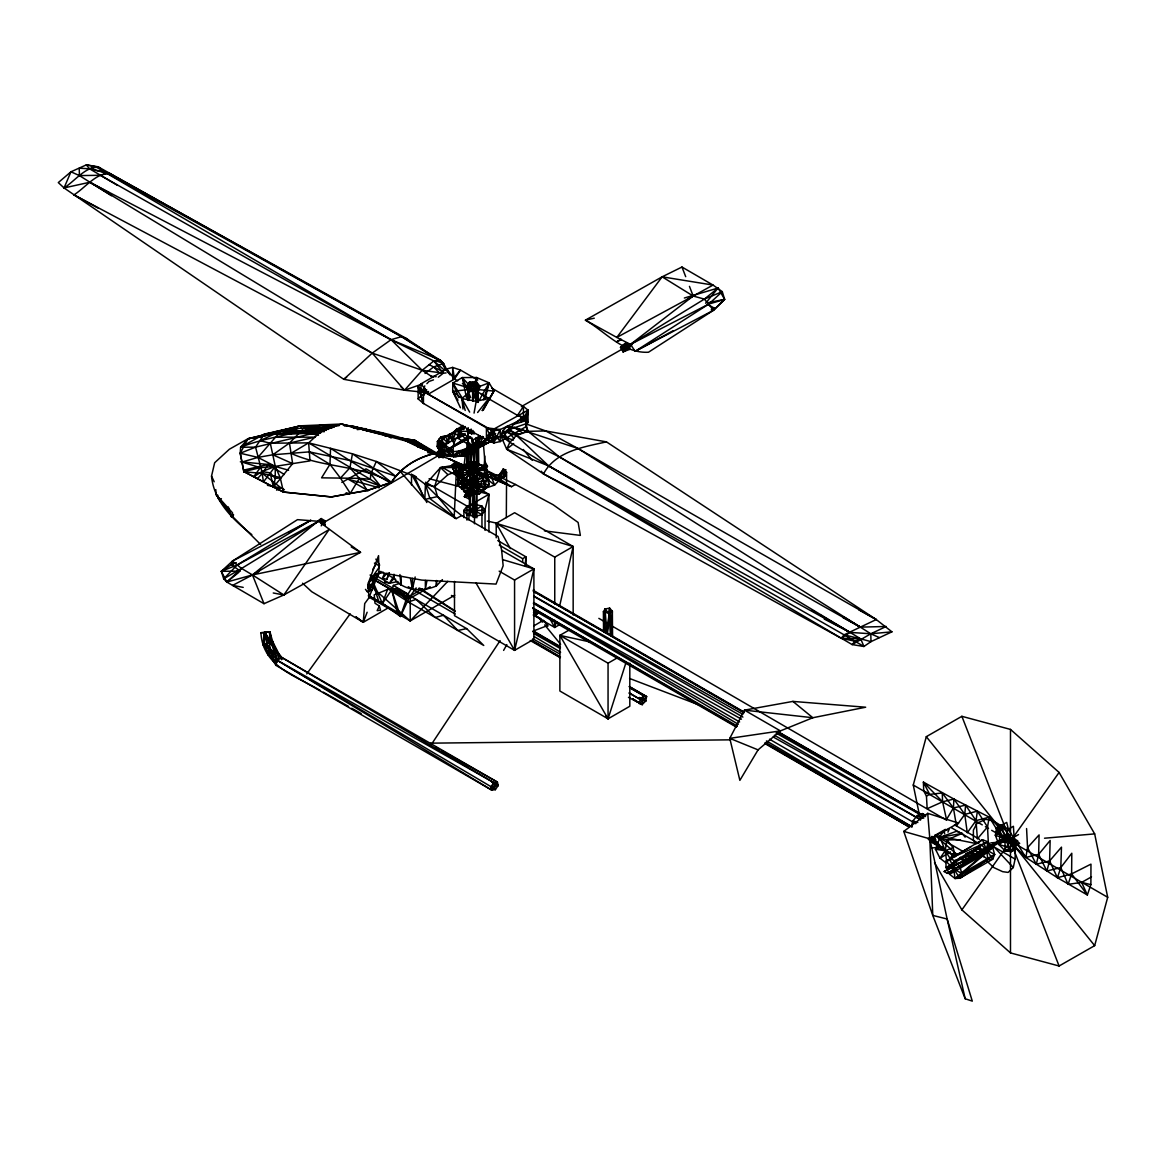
<?xml version="1.0" encoding="UTF-8"?>
<svg xmlns="http://www.w3.org/2000/svg" width="1166" height="1166" viewBox="0 0 1166 1166"><rect width="100%" height="100%" fill="white"/><g stroke="black" fill="none" stroke-linecap="round" stroke-linejoin="round"><path stroke-width="1.5" d="M485.056 530.37L485.056 510.373L481.952 506.059L474.475 504.266L466.983 506.059L463.893 510.373L466.983 514.702L474.475 516.494L474.475 510.373M472.624 400.885L472.667 390.114L467.93 385.611L466.283 386.208L468.076 391.426L468.921 400.157M472.857 516.917L473.09 467.858L477.229 469.111L476.879 517.806M506.321 517.675L506.598 472.274L503.231 469.213L498.975 475.16L499.077 480.436L494.573 485.114L486.237 487.956L479.459 493.903L470 494.238L464.403 496.658L469.534 499.165L468.878 519.774M465.045 426.494L448.283 435.734L441.171 436.842L442.06 440.311L442.001 448.968L440.588 452.204L441.302 453.312C448.342 458.063 457.101 456.227 465.001 455.862L498.465 436.521M1091.507 876.861L1081.64 882.4L1068.1 884.353L1071.612 873.902L1071.802 853.25L1060.798 867.548L1057.431 877.721L1087.368 894.978L1090.88 884.63L1090.968 864.137L1071.612 873.902L1057.431 877.721L1025.832 857.433L1015.892 847.274L1015.528 840.686L1025.832 857.433L1038.644 854.357L1050.143 840.482L1049.604 860.931L1046.835 871.017L1060.798 867.548L1061.483 847.143L1049.604 860.931L1036.297 864.268L1027.552 847.638L1026.576 828.56M466.983 442.584L466.633 463.951L468.266 467.449L474.3 468.382L478.716 465.846L477.069 462.363L477.288 444.523M477.812 401.745L478.016 385.698L476.865 382.463L469.344 382.317L466.283 386.208L480.173 386.471L478.162 391.514L477.623 402.241M468.164 443.809L468.266 467.449L477.069 462.363L477.36 444.188M477.987 402.416L478.016 385.698L473.002 382.331L467.93 385.611L467.697 399.865M460.439 407.75L452.685 391.31L452.831 383.046L462.275 377.58L476.603 377.507L489.108 382.827L493.947 391.076L483.336 410.111M473.279 516.902L474.46 448.152L469.723 448.691L470.743 515.387M491.95 388.249L523.432 406.424L528.038 410.184L525.443 417.807L521.173 422.179L527.498 419.964L525.443 417.807L521.246 418.215L521.173 422.179L513.74 424.249L502.4 437.323M473.221 401.06L473.454 390.348L477.113 386.806L476.865 382.463L469.344 382.317L467.93 385.611L467.989 400.157M1036.297 864.268L1038.644 854.357L1039.081 834.914L1027.552 847.638L1025.832 857.433M985.591 859.838L993.928 867.65L1002.658 871.672L1008.124 872.416L1013.283 867.533L1015.105 859.08L1015.397 847.303C1010.354 834.36 1000.515 820.66 985.591 819.363L976.962 823.313L973.391 830.134L973.391 839.855L975.009 842.624M457.553 484.808L458.559 469.184L487.038 474.125L488.889 480.144L457.553 484.808L458.559 469.184L462.1 465.482C470.117 461.911 481.004 462.508 486.761 469.752L487.038 474.125L483.496 477.827L477.083 479.867L469.184 491.513L461.838 489.035L457.553 484.808L472.798 471.647L484.225 465.744L486.761 469.752L488.977 485.012L484.852 489.195L477.608 491.571L469.184 491.513L469.519 479.722L476.078 463.587L487.475 466.283L485.799 470.306L484.225 465.744L484.794 456.052M454.172 517.66L456.606 465.409L455.177 462.013L451.475 465.657L455.6 474.533M458.559 469.184L461.576 475.757L484.852 489.195L487.038 474.125L488.977 485.012L457.451 479.94L458.836 473.542L486.761 469.752L484.59 475.903L461.838 489.035L462.917 474.285M475.349 517.675L477.229 469.111M302.533 583.219L311.701 591.687L363.267 622.294L364.71 603.565L368.806 598.012L368.398 582.869L379.023 572.215L421.771 580.1L496.046 584.093L503.158 565.758L501.569 549.638L498.071 536.52L461.649 515.561L456.168 518.637L424.818 499.427L425.43 484.458L440.5 467.581L460.279 464.126L484.502 469.446L515.459 484.488L553.136 504.732L578.132 522.47L580.362 535.413L544.391 530.836M603.944 631.943L605.008 609.046L609.585 608.113L612.354 611.217L612.558 636.694M611.203 635.878L612.354 611.217L608.769 613.287L603.39 611.698L605.008 609.046L608.769 613.287L610.547 635.936M493.276 432.499C482.228 443.036 469.65 455.615 453.691 456.635L453.151 450.98L444.946 444.931L436.55 452.947L438.941 457.582L444.654 455.265L444.946 444.931L437.454 441.52L441.171 436.842L448.283 435.734L462.815 425.357M470.364 445.164L471.035 461.415L474.3 468.382L475.83 437.993M457.451 479.94L461.576 475.757L462.1 465.482L483.496 477.827L484.852 489.195M988.506 846.035L987.515 826.971L977.385 811.142L964.778 814.378L956.455 825.79L953.438 807.98L953.905 799.045L923.385 782.109L923.734 790.971L926.445 796.072L927.174 808.694L942.594 801.8L953.905 799.045L989.234 817.162L999.175 827.321L999.539 833.909L989.234 817.162L976 820.631L967.27 832.772L964.778 814.378L965.608 805.094L953.438 807.98L946.515 819.479L942.594 801.8L942.245 792.967L929.652 794.381L926.445 796.072M277.114 662.521L269.871 655.744L264.493 632.147L265.454 632.278L269.04 642.072L270.92 652.144L275.934 665.349L263.283 644.871L263.939 632.672L270.016 631.841C272.407 642.889 278.31 653.776 275.934 665.349L491.79 790.14L495.39 789.571L498.188 785.549L497.386 782.08L282.055 657.624L269.04 642.072L263.939 632.672L260.907 632.715C262.816 666.646 294.881 675.376 320.14 690.374M475.407 398.859L476.603 377.507L472.711 389.065L461.911 398.539L463.004 409.062M417.209 446.418L438.343 455.294C410.038 435.559 374.242 431.639 341.274 424.03L321.131 431.464L255.573 447.146L240.619 447.248C266.533 436.929 294.779 434.845 320.839 424.92L331.202 427.747L290.596 428.52L247.95 438.78L240.619 447.248L240.225 453.239L243.825 471.574L283.469 492.067L331.392 496.92L367.29 490.492L391.397 482.403C401.629 466.866 418.594 456.387 436.827 453.137L438.343 455.294L408.698 441.71L341.274 424.03L300.42 425.823L247.95 438.78L229.396 449.216L214.661 462.742L211.527 476.107C213.786 501.293 233.113 519.817 251.827 534.626M525.166 565.641L525.91 556.809L497.78 540.572M607.122 633.094L609.585 608.113L612.398 636.723M607.486 633.313L609.585 608.113M453.151 450.98L452.729 455.717L449.697 456.125L449.887 447.773L441.302 453.312L438.941 457.582L444.654 450.644C458.865 454.142 472.07 447.686 480.756 436.594M478.556 444.086L478.716 465.846L466.633 463.951L471.035 461.415L472.536 445.193M476.515 401.92L478.016 385.698L467.93 385.611L468.105 400.477M436.842 580.595L436.332 585.959C422.675 592.051 404.034 591.133 394.225 578.715L393.962 574.24M281.808 659.533L272.625 641.504L263.283 644.871L269.04 642.072L270.016 631.841L260.907 632.715M469.534 499.165L470.933 490.478L468.047 488.481L464.403 496.658L471.487 494.952L469.534 499.165L466.225 492.256L463.762 491.484L461.605 484.094L451.475 465.657L458.85 463.879L460.701 467.377L470.437 472.973L498.975 475.16L504.251 476.821L506.335 475.466L503.231 469.213L499.077 480.436L490.463 474.533L494.573 485.114L480.29 473.294L461.605 484.094L479.459 493.903L463.762 491.484L475.466 494.093L466.225 492.256L471.487 494.952L466.458 492.62L468.047 488.481L470 494.238L466.458 492.62L464.403 496.658M453.02 450.295L453.836 443.269L455.95 438.766M461.678 484.429L465.394 454.784L463.937 450.309L468.397 447.321L474.926 450.12L472.9 444.712L463.937 450.309L461.27 455.877L449.697 456.125M525.91 426.727L525.443 417.807L500.185 429.554L500.185 441.579L491.775 430.225L423.447 391.441L423.447 403.465L418.157 386.893L423.447 391.441L486.426 427.791L486.426 439.815L493.757 442.934L500.185 441.579L525.91 426.727L528.038 410.184L491.775 430.225L486.426 439.815L423.447 403.465L418.157 398.918L418.157 386.893L420.999 383.847L446.724 368.981L452.685 367.421L460.468 370.059L477.783 380.058M497.969 437.891L481.835 446.141L472.9 444.712L470.408 452.714L467.187 453.21L465.001 455.862L444.654 455.265L440.588 452.204L438.591 448.619L439.334 443.036L442.06 440.311L443.78 445.806L442.001 448.968L437.206 446.505L437.454 441.52L441.171 436.842L448.283 443.211L450.134 433.767L452.802 433.14L456.985 428.709L464.126 428.17M989.234 817.162L987.515 826.971L977.399 838.864L976 820.631L977.385 811.142M1018.53 834.579L1013.473 837.494L1005.019 838.689L995.4 835.25L996.551 827.729L1001.609 824.814L1005.019 838.689L1011.301 851.632L1016.344 848.717L1005.019 838.689L996.551 827.729L1006.724 822.424L1008.357 829.201L1013.473 837.494L1019.682 843.441L1014.639 846.356L1011.301 851.632L1005.019 850.845L998.737 844.388L995.4 835.25L1001.609 824.814L999.889 833.792L996.551 827.729M946.763 862.038L945.189 850.757L946.981 839.928L962.139 833.398L965.157 837.159M263.283 644.871L265.454 632.278L266.883 644.302L274.374 653.893L277.319 660.116M978.872 842.362L982.442 839.709L986.494 849.854L992.718 859.24L987.908 859.546L955.056 878.508L953.642 868.816L955.056 860.756L987.908 841.794L992.718 847.653L994.627 854.547L992.718 859.24L959.866 878.202L955.056 878.508L949.59 874.281L946.02 867.504L946.02 861.339L982.442 839.709L987.908 841.794L986.494 849.854L987.908 859.546L959.866 878.202L953.642 868.816L949.59 858.672L971.161 846.662M515.459 484.488L511.51 486.688L448.793 458.719L433.563 453.705C416.772 458.092 400.696 467.377 391.397 482.403L367.29 490.492L350.296 493.364L340.457 478.089L349.931 467.77L352.438 453.807L308.64 442.861L270.293 443.211L259.916 440.646L280.773 431.216L300.42 425.823L332.077 427.441M426.916 580.683L425.357 589.471L425.357 580.42M629.64 687.532L643.778 695.781L642.189 704.555L628.459 697.341M474.052 413.114L476.194 401.323L472.711 389.065L462.275 377.58L466.531 397.941M646.576 696.583L643.778 695.781L640.192 699.367L639.391 703.754L646.576 696.583L629.319 686.585L646.576 696.583L645.789 700.97L642.189 704.555L632.73 699.148M380.568 486.193L359.347 478.351L321.568 477.841L329.963 464.33L330.546 448.342L370.759 473.862L380.568 486.193L370.351 479.343L359.347 478.351L350.296 493.364L331.392 496.92L283.469 492.067L273.442 487.155L275.22 478.395L275.278 466.356L270.293 443.211L280.773 431.216L321.131 431.464L308.64 442.861L291.048 453.326C322.967 468.047 360.221 464.855 391.397 482.403L373.557 468.28L352.438 453.807L376.297 461.488L414.251 476.122L425.43 484.458L437.527 496.57L456.168 518.637L429.933 498.611L425.43 484.458L434.656 486.586L447.919 474.679L467.828 467.435L484.502 469.446L511.51 486.688L454.609 462.713M458.85 463.879L452.816 469.257L458.85 463.879L455.177 462.013L456.562 474.3L460.701 467.377L455.571 467.551L451.475 465.657L456.606 465.409L460.701 467.377L458.369 478.424L470.437 472.973L461.605 484.094L486.237 487.956L480.29 473.294L477.375 483.263L461.605 484.094M684.355 298.015L718.11 288.017L724.625 299.356L713.519 310.273L635.149 351.316L630.5 344.378L625.719 343.052L620.531 347.308L623.14 351.841L629.407 349.465L630.5 344.378L693.187 296.033L713.038 285.072L722.279 291.646L724.625 299.356L713.519 310.273L648.471 352.234C623.227 353.604 605.475 331.756 585.419 320.154L662.128 276.823L681.964 267.029L713.038 285.072L662.128 276.823L616.814 337.426L585.419 320.154L594.266 318.187M410.476 578.613L412.429 589.238L415.169 576.981M533.197 615.007L554.754 627.454L555.949 622.178M559.563 606.349L573.162 546.519L514.629 512.719L496.22 523.345L496.22 537.774M454.492 581.426L454.492 615.677L514.585 650.366L533.897 568.891L501.54 550.221M484.925 399.749L489.108 382.827L472.711 389.065L452.685 391.31L457.99 400.259M484.502 511.816L488.918 494.297L442.089 467.245M919.07 813.212L913.269 785.039L926.3 736.679L961.877 716.318L1010.485 729.42L1059.092 772.446L1094.67 833.894L1107.7 897.295L1094.67 945.641L1059.092 966.002L1010.485 952.913L961.877 909.888L934.505 862.621M911.579 825.645L912.891 820.908L917.336 815.515L922.408 813.562L925.556 815.384M351.214 546.927L360.542 552.334L252.454 574.94L226.831 582.038L221.336 571.325L237.223 564.956L318.595 521.304L360.542 552.334L283.834 594.966L263.997 603.697L226.831 582.038L223.683 578.817L221.336 571.325L231.349 564.738L232.442 561.094L297.505 519.642L318.595 521.304L324.862 520.706L324.862 524.991L321.175 522.864L321.175 518.579L324.862 520.706L321.204 525.837M384.445 573.453L382.55 578.147L386.864 579.385L388.788 573.133M467.828 467.435L440.5 467.581L434.656 486.586L437.527 496.57L461.649 515.561M1011.636 846.501L1014.187 838.252M468.805 400.375L468.076 391.426L469.592 386.66L469.344 382.317L473.221 383.366L477.113 386.806L478.235 402.401M625.996 662.565L608.054 718.824L559.869 691.015L559.869 635.383L569.197 629.99M483.424 399.69L489.108 382.827L479.343 399.967M464.053 429.423L456.985 428.709L452.802 440.602L448.283 435.734L448.283 443.211L439.465 443.284L437.454 441.52L442.06 440.311M1016.344 848.717L1005.019 850.845L1005.019 838.689L1008.357 829.201L1013.414 826.286L1014.639 846.356M367.698 585.653L371.444 578.249L388.089 587.941L382.375 603.565L400.448 616.45L403.48 614.715M386.864 579.385L389.327 572.739M945.597 862.563L940.029 858.22L935.496 849.285L940.029 837.348L956.441 831.285L962.139 833.398L940.029 837.348L945.189 850.757L950.465 858.963M368.398 582.869L378.556 555.643L379.023 572.215L368.806 598.012M368.398 595.593L382.375 603.565L391.689 589.821L393.365 585.434L400.025 583.277M367.13 612.252L363.296 622.28L356.067 617.033M365.468 589.355L367.363 591.73L370.176 589.442L371.925 584.953L368.5 584.006M947.958 832.16L949.211 829.041L944.154 830.994L939.709 836.386M987.908 841.794L949.59 858.672L955.056 860.756L992.718 847.653L961.775 873.509L959.866 878.202L994.627 854.547L986.494 849.854L981.408 844.869M426.712 389.692L424.439 392.315L404.529 390.231L343.795 379.314L64.043 187.945L70.966 171.796L86.328 164.887L98.075 166.782L401.57 336.639L440.369 360.221L443.561 363.413L448.793 373.514M462.1 465.482L468.819 473.367L477.608 491.571L483.496 477.827M469.184 491.513L477.244 473.425L484.225 465.744L484.59 475.903L488.889 480.144M424.788 385.902L422.733 390.435L425.269 388.395M891.932 631.826L870.813 633.779L850.058 632.395L548.661 465.904L506.671 449.187L509.863 442.308L502.75 430.91L516.392 435.516L559.184 456.795L860.741 638.866L863.904 646.489L854.94 641.198L841.211 638.268L543.502 473.906L506.671 449.187L500.695 435.443L502.75 430.91L506.948 426.465L514.454 427.412L578.001 448.487L876.264 619.554L891.932 631.826L870.987 641.635L863.904 646.489L852.157 644.594L548.661 465.904L509.863 442.308L500.695 435.443L507.035 430.341L525.793 423.812L545.703 430.939L578.001 448.487L870.813 633.779L879.266 637.569M416.16 587.897L409.251 597.546L400.448 616.45L397.183 612.033L391.689 589.821L371.444 578.249L379.285 567.186M379.329 605.999L377.143 610.649L380.582 610.255L379.329 605.999L375.015 603.288L374.228 594.879L388.409 589.136L397.198 588.509L466.662 628.62L483.759 645.468L408.421 601.977L388.409 589.136M526.609 425.226L528.038 422.209L528.038 410.184L523.432 418.448L517.136 414.805M455.571 467.551L456.606 465.409M247.95 438.78L240.225 453.239L243.825 471.574L273.442 487.155L292.637 463.631L289.474 443.036L300.959 431.333L290.596 428.52L275.191 431.828L259.668 436.959L247.95 438.78L273.893 433.883L332.004 427.864M482.185 410.519L493.947 391.076L472.711 389.065L452.831 383.046L458.836 397.679M503.625 650.395L506.831 644.609M707.354 302.854L724.625 299.356L708.753 304.078L630.5 344.378L625.734 350.325L623.14 351.841L625.719 347.337L704.381 299.108L718.11 288.017L705.619 303.218M483.409 436.973L478.104 446.17L481.835 446.141L492.358 433.49L495.652 433.46M482.403 410.592L493.947 391.076M758.06 749.869L739.871 780.36L729.785 738.355L744.476 710.138L792.909 701.407L865.668 707.223L812.848 717.731L780.418 730.893L729.785 738.355L758.06 749.869L780.418 730.893L744.476 710.138L812.848 717.731L792.909 701.407M411.817 587.97L408.085 594.033L400.448 616.45L391.689 589.821L388.089 587.941M384.532 581.907L389.444 583.277L394.093 575.742M948.876 860.595L953.599 852.929M372.654 569.62L376.414 563.63M574.153 489.749L543.502 473.906C555.482 451.169 583.787 446.972 606.437 441.87L876.264 619.554L844.082 634.829L841.211 638.268L860.741 638.866L870.987 641.635L870.813 633.779L886.189 626.477L860.421 627.133L842.901 617.557M257.394 478.672L262.335 473.381L268.195 464.462L288.585 470.219M489.166 399.02L517.5 415.373L523.432 406.424L523.432 418.448M431.201 744.724L500.097 640.659M283.469 492.067L280.292 477.914L275.278 466.356L260.266 467.668L241.989 462.057L257.919 457.407L272.786 454.784L309.325 451.869L351.185 460.789L395.813 476.296L376.297 461.488L370.759 473.862L370.351 479.343L308.64 442.861L309.996 460.891L275.278 466.356L257.919 457.407L240.225 453.239L255.573 447.146L264.259 434.16L300.42 425.823L326.32 430.385M273.238 592.984L283.834 594.966L329.147 529.51L252.454 574.94L241.581 568.454L232.442 561.094L221.336 571.325L240.342 571.121L231.349 564.738L234.526 562.959M931.357 836.969L945.189 850.757L955.508 856.718L953.088 847.58L945.189 850.757L940.029 858.22L950.479 851.923M497.386 782.08L493.801 782.648L491.003 786.671L491.79 790.14L497.386 782.08L442.103 750.904M465.045 433.912L460.614 436.099L452.802 433.14L452.802 440.602L450.134 433.767L445.631 436.375L437.206 446.505L440.588 452.204L453.691 456.635L463.879 449.93L470.408 452.714L468.397 447.321L461.27 455.877L463.879 449.93L465.001 455.862L459.069 451.329L452.729 455.717L441.316 455.687L436.55 452.947L441.302 448.691L439.334 443.036L437.206 446.505L441.302 453.312L436.55 452.947M961.877 909.888L1059.092 772.446M474.475 516.494L481.952 514.702L485.056 510.373L463.893 510.373L463.893 517.646M306.731 673.948L350.15 613.855M368.15 588.947L380.859 571.355M243.825 471.574L260.266 467.668L253.576 476.952L261.884 471.574L275.278 466.356L263.458 481.952L261.884 471.574L255.573 447.146M961.658 852.302L946.02 861.339L953.642 868.816L949.59 874.281L982.442 855.319L986.494 849.854L992.718 847.653L959.866 866.615L953.642 868.816L946.02 867.504L978.872 848.527L986.494 849.854M533.474 612.631L536.593 614.424L538.663 611.815M477.623 412.502L488.845 398.378L472.711 389.065M606.437 441.87L545.703 430.939L528.067 431.333L506.948 426.465L548.661 465.904L844.082 634.829L860.741 638.866L854.94 641.198L852.157 644.594L870.813 633.779M461.838 489.035L469.519 479.722L477.083 479.867L477.608 491.571M959.429 858.351L965.535 861.878L979.134 845.744M482.855 436.959L478.104 438.707L478.104 446.17L492.518 441.04L494.384 438.882L498.975 436.871M482.578 436.405L473.25 447.146L458.136 438.416L458.136 431.056L465.249 426.945M257.919 457.407L270.293 443.211M955.901 860.916L953.088 863.059L955.348 860.493M382.55 578.147L387.127 573.147M418.157 398.918L420.999 395.872L428.563 391.499M321.729 524.03L324.862 520.706M426.887 383.672L428.986 381.457L433.49 379.883M263.997 603.697L252.454 574.94L321.175 518.579L324.862 524.991M368.5 596.832L410.228 620.924L447.788 581.338M509.863 442.308L516.392 435.516L528.067 431.333L559.184 456.795L860.421 627.133L843.353 616.654M442.424 579.619L436.332 585.959L436.332 580.522M383.031 572.01L374.723 574.678L389.444 583.277L394.108 578.467M623.14 351.841L630.5 344.378L616.814 337.426L693.187 296.033L704.381 299.108L713.519 310.273M953.088 863.059L955.566 860.61M274.374 653.893L269.055 631.71L264.493 632.147L277.144 651.167L274.374 653.893L269.871 655.744L268.151 654.869L270.92 652.144L275.409 650.293L277.144 651.167L278.63 659.679M463.15 433.708L443.78 445.806L439.465 443.284L439.086 438.926L445.631 436.375L448.283 443.211M318.595 521.304L241.581 568.454L226.831 582.038L238.986 572.215M1005.019 838.689L998.737 844.388L1010.062 847.93L1005.019 850.845M228.347 506.948L231.393 516.815L233.623 514.876M465.394 454.784L467.187 453.21L463.937 450.309L474.926 450.12M955.056 878.508L982.442 855.319L978.872 848.527L978.872 845.452M463.281 426.421L460.614 428.622L460.614 436.099L456.985 428.709M317.298 521.77L321.175 518.579M111.426 195.728L79.419 175.6L70.966 171.796L58.3 182.581L64.043 187.945C74.93 181.022 84.375 167.525 98.075 166.782L106.15 172.976L391.047 339.685L433.839 360.964L444.756 370.424M438.285 377.216L443.284 373.193L446.082 372.931M513.74 424.249L521.246 418.215M97.9 207.985L73.968 194.868C85.205 187.726 94.956 174.069 109.036 173.107L406.73 338.694L443.561 363.413L433.708 366.926L425.051 373.455M506.671 449.187L513.71 443.576M447.7 372.012L440.369 360.221L433.839 360.964L422.165 370.263L404.529 390.231L400.652 386.427M498.975 475.16L506.088 469.913L503.231 469.213L499.077 480.436L504.251 476.821L506.598 472.274L502.298 472.624L503.231 469.213L504.251 476.821L502.298 472.624L506.335 475.466M903.767 831.416L927.713 813.343L958.554 823.109L929.827 838.85L903.767 831.416L932.771 915.412L965.186 998.766L972.284 1001.113L947.142 919.027L929.827 838.85L927.713 813.343M346.637 377.23L343.795 379.314L372.231 353.109L391.047 339.685L401.57 336.639L406.73 338.694M394.968 590.666L391.689 589.821L406.497 598.464L422.165 588.728M841.211 638.268L850.058 632.395L820.208 614.948M469.913 438.139L447.511 449.566L468.863 436.099M1009.945 834.565L944.168 871.541L947.39 873.392L1010.048 834.739M232.442 561.094L310.768 520.298L237.223 564.956L223.683 578.817L241.581 568.454M621.084 339.117L616.493 341.871L621.434 339.714M687.051 299.706L693.187 296.033L689.456 286.37M947.39 873.392L1008.342 837.217M521.348 406.613L630.5 344.378L623.14 345.792L625.734 350.325L620.531 347.308L625.719 343.052L625.719 347.337L629.407 349.465M321.306 524L470.656 436.667M534.057 625.734L543.371 620.283L547.845 625.442L532.731 631.243M423.447 403.465L418.157 386.893L428.796 393.875L454.521 379.023L460.468 370.059L452.685 379.446L454.521 379.023L457.684 380.845M458.136 438.416L465.249 434.291M471.341 430.152L466.808 429.438L468.455 432.936L471.385 431.231M447.511 449.566L469.373 436.944M473.848 431.799L458.136 431.056L473.25 439.786L480.377 435.676M467.712 506.54L488.918 494.297L488.918 532.017M466.983 514.702L481.952 506.059L481.952 527.426M388.103 607.952L363.296 622.28L356.096 617.018M370.045 575.042L410.228 598.245L430.181 586.731M368.412 583.991L410.228 620.924L454.725 595.243M499.252 545.134L522.674 558.674L525.91 556.809L525.91 565.612M499.165 571.151L514.57 580.041L533.897 568.891L533.897 639.216L514.585 650.366L476.02 582.971M497.284 526.755L496.22 523.345L554.754 557.144L573.162 546.519L573.162 615.036M549.434 617.995L554.754 627.454L559.359 624.801M629.815 663.192L629.815 706.261L608.054 718.824L559.869 635.383L608.054 663.192L617.382 657.813M935.059 844.286L935.059 835.322L945.378 829.361M995.4 835.25L1000.443 832.335L998.737 844.388L1003.795 841.458M960.23 857.258L965.535 861.878L980.271 853.366L980.271 844.388M953.642 868.816L961.775 873.509L994.627 854.547M288.527 532.745L310.768 520.298M240.619 447.248L264.259 434.16L280.773 431.216M620.531 347.308L625.719 347.337L631.987 343.883M673.292 330.678L635.149 351.316L708.753 304.078L722.279 291.646L704.381 299.108M711.449 310.054L714.627 308.334L708.622 304.924M944.168 871.541L1008.226 837.013M258.881 571.559L232.617 585.405L243.213 587.387M341.842 482.433L366.051 468.863L390.799 483.161M368.062 586.848L371.925 584.953M466.458 492.62L470.933 490.478M945.189 850.757L935.496 849.285L940.19 847.026M276.575 490.114L281.239 488.029L284.417 489.749M625.719 347.337L632.307 344.451M711.333 309.777L714.627 308.334M231.349 564.738L236.275 562.61M263.939 632.672L264.361 643.749L276.604 659.912L282.055 657.624L493.801 782.648L495.39 789.571L490.653 786.89L495.39 789.571M946.02 861.339L952.593 858.774M965.725 853.658L978.872 848.527M487.607 435.224L492.358 433.49L494.384 438.882M367.363 591.73L371.925 590.069L368.062 588.116M286.122 429.511L273.893 433.883L259.668 436.959L286.122 429.511L320.548 432.877L273.893 433.883L320.548 432.877M422.617 383.862L404.529 390.231L372.231 353.109L89.811 182.246L64.043 187.945M946.02 867.504L982.442 855.319L987.908 859.546M461.576 475.757L468.819 473.367L477.244 473.425L484.59 475.903M468.076 391.426L472.667 390.114L478.016 385.698L480.173 386.471L476.865 382.463L473.221 383.366L469.592 386.66L473.454 390.348L478.162 391.514L468.076 391.426L473.454 390.348L472.667 390.114L478.162 391.514M437.527 496.57L424.818 499.427L400.098 471.326M497.255 436.798L486.076 439.742L473.25 447.146L458.136 431.056M424.118 395.07L420.999 395.872L420.999 383.847L428.796 393.875M477.273 471.268L448.793 458.719L474.023 471.02L477.273 471.268L484.502 469.446M118.32 178.792L109.036 173.107L89.593 168.808L79.244 168.196L79.419 175.6L100.291 175.279L107.287 173.53M944.795 836.197L940.029 837.348L946.981 839.928L960.434 839.753M98.075 166.782L89.593 168.808L86.328 164.887L95.291 166.607L401.57 336.639L428.563 353.852M488.845 398.378L476.194 401.323L461.911 398.539L452.685 391.31M243.738 470.117L268.195 464.462L284.329 474.504M493.757 430.91L500.185 429.554L493.757 442.934L486.426 427.791L500.185 429.554L491.775 430.225L486.426 427.791L493.757 430.91L493.757 442.934L491.775 430.225M466.662 628.62L457.801 630.485L443.503 615.254L435.224 617.455L416.014 599.382L408.421 601.977L397.198 588.509M389.444 583.277L397.941 581.528M324.41 431.668L303.335 431.187L288.847 433.548L309.865 433.533L318.493 435.224M269.04 642.072L272.625 641.504M491.892 781.905L498.188 785.549L491.003 786.671L276.604 659.912L493.801 782.648M231.393 516.815L232.675 516.655L260.63 544.493M357.175 429.598L365.73 428.709L353.313 428.257M280.292 477.914L275.22 478.395L270.191 472.857L261.884 471.574M469.519 479.722L462.173 480.392L458.836 473.542M931.678 847.973L942.42 847.041M990.779 842.872L1017.656 840.54M1044.517 838.223L1094.67 833.894M349.917 426.625L353.502 426.377L383.279 433.548L391.164 438.008M456.168 456.693L452.729 455.717L444.654 450.644L438.941 451.053L441.316 455.687M935.496 849.285L944.227 848.892M430.604 743.165L730.732 739.827M275.54 437.206L314.893 437.163L289.474 443.036L272.786 454.784L292.637 463.631M217.751 495.171L218.494 498.698L221.423 498.713M427.703 452.627L432.644 452.758L438.343 455.294L414.79 440.311L384.284 435.428L400.827 438.387L438.343 455.294M438.591 448.619L441.302 448.691L444.654 450.644M429.175 452.612L432.644 452.758L435.895 454.376L417.341 446.418L432.644 452.758M338.985 425.721L320.839 424.92L333.957 427.324M344.422 425.969L353.502 426.377L419.483 443.663L422.835 449.041M317.691 428.869L328.564 429.35M430.939 376.268L436.201 376.662M243.607 471.764L262.335 473.381L281.021 477.739M240.356 461.809L268.195 464.462M468.455 432.936L474.489 433.883L472.857 430.385M471.035 461.415L477.069 462.363M489.21 432.936L492.358 433.49M451.475 465.657L460.701 467.377M383.279 433.548L362.772 429.729L392.563 436.915L414.79 440.311L436.827 453.137L408.698 441.71L414.79 440.311L419.483 443.663M267.466 485.333L281.239 488.029L262.335 473.381M957.577 854.94L935.059 835.322L976.802 843.688M492.518 441.04L486.076 439.742L478.512 435.37M559.869 635.383L591.351 642.247M487.213 521.071L497.853 523.432M341.274 424.03L400.827 438.387L415.796 445.762M1090.88 884.63L1081.64 882.4L1087.368 894.978L1071.612 873.902M106.15 172.976L89.593 168.808L117.577 185.409M403.174 592.78L408.085 594.033L393.365 585.434M429.103 478.687L488.918 494.297M379.198 487.811L348.182 479.182L368.296 490.799M378.761 601.51L371.444 578.249L374.723 579.167M641.111 698.215L645.789 700.97L640.192 699.367L629.13 693.143M502.823 559.68L533.897 568.891M346.156 492.737L349.581 493.772M519.978 434.248L507.035 430.341L514.148 438.591M573.162 546.519L496.22 523.345L510.416 548.588M517.5 415.373L525.443 417.807M915.529 823.196L912.891 820.908L917.831 822.496M321.131 431.464L300.42 425.823L303.335 431.187M435.064 360.556L443.561 363.413L433.067 356.709M367.917 588.13L371.925 590.069M500.695 435.443L513.361 440.15M629.567 678.466L700.737 705.619M923.72 818.211L917.336 815.515L922.073 818.24M433.563 453.705L443.269 457.859M391.689 589.821L409.251 597.546M428.942 364.579L443.211 371.75M928.515 839.389L936.342 843.324M824.245 619.044L850.058 632.395M73.968 194.868L372.231 353.109L422.165 370.263L443.284 373.193L433.839 360.964M477.375 483.263L486.237 487.956M108.934 192.623L89.811 182.246L391.047 339.685L440.369 360.221L445.704 369.651M491.848 782.051L498.188 785.549M858.803 609.862L876.264 619.554M385.465 605.3L368.558 595.68M533.795 602.589L741.474 719.189M773.189 736.985L920.63 819.771M639.478 697.428L645.789 700.97M532.775 638.779L559.636 653.922M415.256 735.761L424.73 741.11M435.793 747.333L438.955 749.126M100.291 175.279L391.047 339.685L422.165 370.263L432.761 377.245M533.853 596.045L742.829 714.277M776.075 733.079L923.326 816.389L777.052 731.869M533.562 633.4L560.321 648.544M629.611 687.765L643.778 695.781M323.303 692.167L348.561 706.465M351.724 708.243L361.198 713.607M809.51 750.919L818.998 756.326M823.75 759.022L826.913 760.815M830.075 762.622L833.238 764.415M837.99 767.111L841.152 768.919M844.315 770.711L855.392 777.008M858.555 778.801L925.017 816.579L778.757 732.073M533.212 632.103L537.934 634.785M553.675 643.749L556.823 645.541M451.431 595.432L454.58 597.24M530.253 640.528L560.205 657.668M397.183 612.033L382.375 603.565L371.444 578.249M744.083 712.397L533.212 591.045L744.01 712.79M778.699 732.321L925.061 816.55M534.742 615.356L541.053 618.986L534.859 615.4M462.406 383.57L476.573 391.747M481.296 394.472L486.018 397.198M413.07 474.985L416.189 476.792M425.561 482.199L481.952 514.702M1001.681 825.339L1008.357 829.201M923.734 790.971L929.652 794.381L923.385 782.109L942.594 801.8M913.269 785.039L982.268 824.872M985.401 826.679L988.535 828.487M991.668 830.309L1107.7 897.295M1015.105 859.08L994.015 846.91L1013.283 867.533M951.325 827.685L978.755 843.514M533.328 590.375L744.141 712.091M974.178 849.839L980.271 853.366M533.664 596.278L742.902 717.075M774.355 735.236L920.659 819.713M912.891 820.908L916.039 822.73M533.532 602.982L739.623 721.958M769.516 739.215L915.82 823.692M935.059 835.322L964.005 852.025M532.804 607.996L737.306 726.068M765.625 742.421L911.929 826.883M930.06 838.15L937.945 842.712L939.709 846.997L928.267 839.083M533.358 609.891L736.3 727.059M764.619 743.412L909.349 826.971L824.595 777.314M928.384 838.15L936.269 842.697M930.235 841.531L954.867 855.713M374.417 563.076L379.096 565.787M533.591 631.112L560.263 646.562M598.843 618.359L946.573 820.208M954.444 824.77L979.615 839.389M532.716 608.069L736.752 726.622M764.998 743.034L909.378 826.942M386.31 573.949L395.697 579.415M408.217 586.702L455.177 614.03M812.352 610.357L815.486 612.194M533.751 631.608L560.482 647.188M532.206 640.469L560.482 656.954M844.082 634.829L854.94 641.198M772.796 747.027L777.503 749.782M790.067 757.128L799.482 762.637M802.616 764.473L821.462 775.492M531.594 640.528L559.709 657.026M533.358 603.303L738.311 724.275M766.485 740.906L911.987 826.796M534.115 636.549L560.627 652.246M629.276 692.91L640.192 699.367M309.325 451.869L329.963 464.33L340.457 478.089M276.604 659.912L491.79 790.14M121.41 180.686L124.514 182.581M662.128 276.823L693.187 296.033M418.623 588.305L455.09 611.407M252.454 574.94L283.834 594.966M419.614 588.101L454.784 610.722M525.021 420.256L528.038 422.209L525.735 420.328M514.454 427.412L522.616 432.98M922.408 813.562L925.717 815.981M931.925 836.343L935.992 839.986M542.438 621.42L539.756 618.971L545.353 622.673L547.816 626.302M440.5 467.581L447.919 474.679M534.028 611.873L536.593 614.424L535.748 610.897M433.708 366.926L439.64 373.339M215.797 489.574L216.045 494.559L232.5 512.821L232.675 516.655L218.494 498.698M349.931 467.77L359.347 478.351L367.29 490.492M523.272 449.478L532.264 460.337M541.257 471.195L543.502 473.906M955.056 860.756L959.866 866.615L961.775 873.509M539.056 617.951L542.467 622.119M544.726 624.903L560.613 644.332M926.3 736.679L1094.67 945.641M946.981 839.928L953.088 847.58M368.135 586.892L370.176 589.442M216.045 494.559L232.675 516.655M942.245 792.967L953.438 807.98M953.905 799.045L964.778 814.378M275.409 650.293L281.691 659.592M533.955 610.474L536.593 614.424M965.608 805.094L976 820.631M606.087 715.837L608.054 718.824L608.054 663.192M979.076 849.577L983.725 856.908M375.86 559.126L379.693 565.175M452.831 383.046L463.062 399.268M469.679 412.123L461.911 398.539L465.205 410.447M450.134 374.971L446.724 368.981L454.521 379.023L452.685 367.421L452.685 377.726M533.474 589.602L535.252 592.751M483.249 442.118L484.881 461.532L487.475 466.283M426.843 502.531L411.511 474.081L411.511 484.867M477.083 479.867L468.513 463.427L468.819 473.367L476.078 463.587L477.244 473.425M444.654 455.265L441.302 448.691L441.302 453.312M1038.644 854.357L1046.835 871.017M449.887 455.236L444.946 444.931L440.588 452.204L439.334 443.036L442.001 448.968L439.465 443.284M211.527 476.107L214.194 481.762M1049.604 860.931L1057.431 877.721M414.251 476.122L424.818 499.427M452.685 440.646L453.836 443.269M1060.798 867.548L1068.1 884.353M449.887 447.773L453.691 456.635L459.069 451.329L460.016 456.154M462.275 377.58L470.7 397.693M961.877 716.318L1059.092 966.002M681.964 267.029L685.71 276.692M264.361 643.749L268.151 654.869M528.067 431.333L525.793 423.812L527.207 431.872M441.171 436.842L443.78 445.806M270.191 472.857L273.442 487.155M965.186 998.766L947.142 919.027L932.771 915.412L929.827 838.85M944.154 830.994L944.679 833.938M471.968 438.183L473.25 447.146L473.25 439.786M270.016 631.841L271.547 642.626M492.693 430.924L493.568 438.97M399.909 574.532L401.046 585.303L401.046 576.237M484.881 461.532L485.799 470.306M605.504 633.153L603.39 611.698L603.551 631.71M471.122 429.015L471.56 434.379M471.851 437.964L474.3 468.382M605.008 609.046L606.918 633.43M467.93 385.611L468.528 400.055M473.09 467.858L474.402 516.334M478.497 436.842L478.526 440.471M468.105 429.263L468.149 440.165M468.164 427.63L468.266 467.449M1010.485 729.42L1010.485 952.913M965.535 854.707L965.535 861.878M554.754 557.144L554.754 604.017M554.754 620.254L554.754 627.454M522.674 558.674L522.674 562.187M514.57 580.041L514.585 650.366M474.475 504.266L474.475 523.753M466.983 506.059L466.983 520.153M412.429 578.365L412.429 589.238M410.228 598.245L410.228 620.924M394.225 575.086L394.225 578.715M478.104 438.707L470.292 450.674L481.835 446.141L478.104 438.707M642.189 704.555L632.759 699.061L642.189 704.555"/></g></svg>
